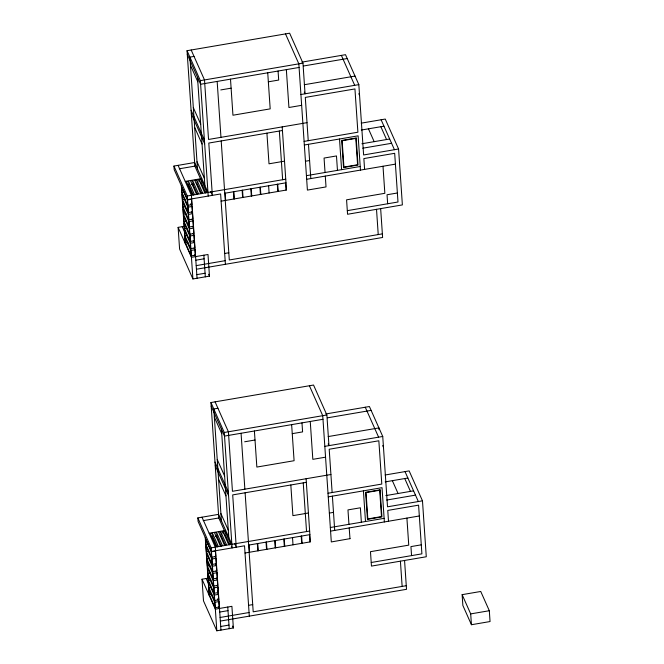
<?xml version="1.0" encoding="UTF-8"?>
<svg xmlns="http://www.w3.org/2000/svg" width="664" height="664" viewBox="0 0 664 664"><rect width="100%" height="100%" fill="white"/><g stroke="black" fill="none" stroke-linecap="round" stroke-linejoin="round"><path stroke-width="1" d="M200.76 179.338L194.884 166.133L187.04 50.705L289.637 33.2L302.967 63.138L305.05 93.798L304.295 92.088M194.029 56.415L189.896 57.121L197.49 168.938M301.854 62.134L345.504 54.689L358.834 84.627L363.615 154.961L398.574 149.002L402.376 204.91L347.554 214.264L346.575 199.831L384.846 193.307L383.003 166.249M187.04 50.705L200.37 80.643L302.967 63.138M303.572 65.985L347.222 58.532M299.074 67.454L200.611 84.253L187.281 54.315M220.772 89.93L231.113 88.171M268.347 81.813L278.689 80.053L278.075 71.031M304.286 84.726L355.024 76.07M300.916 94.504L358.834 84.627M301.655 105.327L288.923 107.502L286.35 69.62M307.017 122.657L208.546 139.457L204.504 79.937L191.174 49.999M282.432 130.501L208.795 143.059L212.347 195.365L210.679 191.622M361.224 123.155L385.244 119.063L398.574 149.002M361.307 130.044L383.966 126.185M304.104 141.399L357.888 132.219L354.941 88.934L305.299 97.409L308.237 140.693M225.403 264.297L220.622 193.954L187.522 199.598L174.192 169.66L173.951 166.058L194.635 162.522L207.965 192.46M304.344 145.001L358.128 135.829L360.461 170.1M179.305 168.789L194.884 166.133M361.913 143.748L389.677 139.008M284.516 161.161L269.003 163.809L266.92 133.149M362.743 148.205L391.577 143.291M185.231 181.388L201.773 178.566M305.448 161.236L309.59 160.53M188.568 181.397L186.501 181.745L192.211 194.577L194.278 194.22L188.568 181.397L188.817 184.999L193.299 195.083M192.709 180.683L190.634 181.04L196.353 193.871L198.42 193.514L192.709 180.683L192.95 184.293L197.44 194.378M196.843 179.977L194.776 180.334L200.487 193.166L202.553 192.809L196.843 179.977L197.092 183.588L201.574 193.672M198.91 179.629L200.984 179.272L206.695 192.103L204.628 192.46L198.91 179.629L199.034 181.43M187.439 185.231L188.817 184.999M191.572 184.526L192.95 184.293M187.348 199.964L191.489 199.258L191.855 204.67L187.713 205.375L187.348 199.964L181.637 187.14L182.002 192.543L184.484 192.12M173.951 166.058L187.281 195.996L285.736 179.197M306.428 175.669L360.212 166.49M190.751 203.723L191.979 206.479L192.344 211.891L188.202 212.596L187.837 207.185L182.127 194.353L182.492 199.764L184.974 199.341M224.756 193.249L285.985 182.799M306.677 179.272L395.42 164.132M191.647 211.857L192.469 213.692L192.834 219.103L188.692 219.809L188.327 214.397L182.617 201.565L182.982 206.977L185.463 206.554M221.112 201.167L286.474 190.02L282.192 126.89M187.837 207.185L191.979 206.479M192.137 219.07L192.958 220.904L193.324 226.316L189.19 227.022L188.817 221.61L183.106 208.778L183.471 214.19L185.953 213.767M188.327 214.397L192.469 213.692M192.626 226.283L193.448 228.117L193.813 233.529L189.68 234.234L189.306 228.823L183.596 215.991L183.961 221.403L186.443 220.979M188.817 221.61L192.958 220.904M178.118 227.378L191.448 257.317L207.998 254.495L209.467 276.133L192.917 278.955L179.587 249.017L178.118 227.378L184.16 226.341M193.116 233.504L193.938 235.33L194.303 240.742L190.17 241.447L189.796 236.035L184.086 223.212L184.451 228.615L186.933 228.192M397.379 192.992L387.037 194.751L387.651 203.773M189.306 228.823L193.448 228.117M193.614 240.717L194.427 242.551L194.793 247.954L190.659 248.66L190.286 243.256L184.575 230.425L184.941 235.836L187.422 235.413M189.796 236.035L193.938 235.33M347.313 210.654L397.993 202.005L394.682 153.309L363.864 158.572L364.594 169.395M194.104 247.929L194.917 249.764L195.282 255.175L191.149 255.881L190.775 250.469L185.065 237.637L185.43 243.049L187.92 242.626M190.286 243.256L194.427 242.551M190.775 250.469L194.917 249.764M224.664 253.474L228.806 252.768M195.83 260.213L204.105 258.802M196.195 265.625L225.154 260.686M382.364 233.869L229.296 259.981L221.203 140.942M196.444 269.235L382.613 237.471L380.655 208.612M196.81 274.647L205.085 273.236M224.664 531.183L218.788 517.978L210.945 402.55L313.541 385.045L326.871 414.983L328.954 445.644L328.199 443.934M217.933 408.26L213.8 408.966L221.394 520.784M325.758 413.971L369.408 406.526L382.738 436.464L387.519 506.806L422.478 500.839L426.28 556.756L371.458 566.101L370.479 551.676L408.75 545.144L406.907 518.094M210.945 402.55L224.274 432.488L326.871 414.983M327.476 417.822L371.126 410.377M322.986 419.291L224.515 436.09L211.185 406.152M244.676 441.776L255.017 440.008M292.251 433.658L302.593 431.899L301.979 422.877M328.19 436.572L378.928 427.915L379.053 429.716M324.82 446.349L382.738 436.464M325.559 457.172L312.827 459.339L310.254 421.466M330.921 474.503L232.45 491.294L228.408 431.783L215.078 401.844M306.336 482.338L232.699 494.904L236.251 547.211L234.583 543.467M385.128 475.001L409.148 470.901L422.478 500.839M385.211 481.89L407.87 478.022M328.008 493.244L381.792 484.064L378.845 440.78L329.203 449.246L332.141 492.539M249.307 616.134L244.526 545.8L211.426 551.444L198.096 521.506L197.855 517.895L218.539 514.368L231.869 544.306M328.248 496.846L382.032 487.675L384.365 521.937M203.209 520.634L218.788 517.978M385.817 495.593L413.581 490.854M308.42 513.006L292.907 515.646L290.824 484.986M386.656 500.05L415.481 495.128M209.135 533.234L225.677 530.403M329.352 513.081L333.494 512.376M212.472 533.234L210.405 533.59L216.115 546.422L218.182 546.065L212.472 533.234L212.721 536.844L217.211 546.92M216.613 532.528L214.538 532.885L220.257 545.717L222.324 545.36L216.613 532.528L216.854 536.139L221.344 546.215M220.747 531.822L218.68 532.179L224.391 545.011L226.457 544.654L220.747 531.822L220.996 535.433L225.478 545.509M222.813 531.474L224.888 531.117L230.599 543.949L228.532 544.297L222.813 531.474L222.938 533.275M211.343 537.076L212.721 536.844M215.476 536.371L216.854 536.139M211.252 551.809L215.393 551.103L215.758 556.515L211.617 557.221L211.252 551.809L205.541 538.977L205.906 544.389L208.388 543.965M197.855 517.895L211.185 547.833L309.64 531.042M330.332 527.506L384.116 518.335M215.061 556.482L215.883 558.316L216.248 563.728L212.107 564.433L211.741 559.022L206.031 546.19L206.396 551.601L208.878 551.178M248.66 545.094L309.889 534.644L306.096 478.736M330.581 531.117L419.324 515.978M215.551 563.703L216.373 565.529L216.738 570.94L212.596 571.646L212.231 566.243L206.521 553.411L206.886 558.822L209.367 558.399M245.016 553.012L310.378 541.857L309.897 534.644M211.741 559.022L215.883 558.316M350.028 538.653L331.311 541.94L322.737 415.689L309.407 385.751M216.041 570.915L216.862 572.75L217.228 578.161L213.094 578.867L212.721 573.455L207.01 560.624L207.375 566.035L209.857 565.612M212.231 566.243L216.373 565.529M216.53 578.128L217.352 579.962L217.717 585.374L213.584 586.08L213.21 580.668L207.5 567.836L207.865 573.248L210.347 572.824M212.721 573.455L216.862 572.75M202.022 579.216L215.352 609.154L231.902 606.332L233.371 627.978L216.821 630.8L203.491 600.862L202.022 579.216L208.064 578.186M217.02 585.341L217.842 587.175L218.207 592.587L214.074 593.292L213.7 587.881L207.99 575.049L208.355 580.461L210.837 580.037M421.283 544.837L410.941 546.596L411.555 555.619M213.21 580.668L217.352 579.962M217.518 592.554L218.332 594.388L218.697 599.799L214.563 600.505L214.19 595.093L208.479 582.262L208.845 587.673L211.326 587.25M213.7 587.881L217.842 587.175M371.217 562.499L421.897 553.851L418.586 505.155L387.768 510.417L388.498 521.232M217.593 598.853L218.821 601.601L219.186 607.012L215.053 607.718L214.679 602.306L208.969 589.483L209.334 594.886L211.824 594.463M214.19 595.093L218.332 594.388M214.679 602.306L218.821 601.601M248.568 605.311L252.71 604.605M219.734 612.059L228.009 610.648M220.099 617.47L249.058 612.532M406.268 585.706L253.2 611.826L245.107 492.788M220.348 621.072L406.517 589.317L404.559 560.457M220.714 626.484L228.989 625.073M462.127 594.654L480.744 591.475L489.318 610.722L490.049 621.545L471.432 624.724L462.866 605.477L462.127 594.654L470.701 613.901L471.432 624.724M470.701 613.901L489.318 610.722M349.986 538.736L349.198 527.938M381.111 119.769L394.441 149.707M380.862 126.708L386.572 139.54M358.809 93.732L359.573 95.442M341.371 55.394L354.7 85.332M368.454 128.824L374.164 141.656M285.503 33.905L298.833 63.844L307.407 190.095L326.024 186.916L325.294 176.093M405.015 471.606L418.345 501.544M404.766 478.553L410.476 491.385M382.713 445.577L383.477 447.287M365.275 407.231L378.604 437.169M392.358 480.67L398.068 493.501M190.443 65.238L197.822 81.805M193.324 107.618L200.702 124.193M191.083 110.224L204.412 140.162M191.332 113.826L204.653 143.764M194.677 127.455L202.055 144.03M197 161.725L204.379 178.301M205.715 192.967L201.225 182.882L200.984 179.272M178.085 165.353L191.415 195.291L197.05 278.249M182.002 192.543L187.713 205.375M182.492 199.764L188.202 212.596M182.982 206.977L188.692 219.809M183.471 214.19L189.19 227.022M208.629 274.265L209.467 276.133M183.961 221.403L189.68 234.234M184.451 228.615L190.17 241.447M182.251 226.673L184.775 232.334M194.76 254.752L195.581 256.611M184.941 235.836L190.659 248.66M185.43 243.049L191.149 255.881M214.347 417.075L221.726 433.65M217.228 459.463L224.606 476.038M214.987 462.061L228.316 491.999M215.236 465.671L228.565 495.61M218.581 479.3L225.959 495.875M220.904 513.571L228.283 530.146M231.288 546.057L232.118 547.916L224.274 432.488M229.619 544.804L225.129 534.727L224.888 531.117M201.989 517.19L215.319 547.128L220.954 630.094M205.906 544.389L211.617 557.221M206.396 551.601L212.107 564.433M206.886 558.822L212.596 571.646M207.375 566.035L213.094 578.867M217.394 590.752L218.207 592.587M232.533 626.102L233.371 627.978M207.865 573.248L213.584 586.08M208.355 580.461L214.074 593.292M206.155 578.51L208.679 584.171M218.663 606.597L219.485 608.448M208.845 587.673L214.563 600.505M209.334 594.886L215.053 607.718M376.513 209.318L378.231 234.575M400.417 561.163L402.135 586.412M339.512 139.008L341.595 169.669M363.416 490.845L365.499 521.506M337.461 170.374L336.482 155.94L324.065 158.065L325.045 172.491M361.365 522.211L360.386 507.786L347.969 509.902L348.949 524.336M308.486 144.295L310.81 178.566M332.39 496.141L334.714 530.411M285.578 182.874L286.068 190.087M309.482 534.719L309.972 541.932M279.337 131.024L282.64 179.728M303.24 482.869L306.544 531.565M277.718 184.21L278.208 191.431M301.622 536.055L302.112 543.268M277.303 184.285L277.793 191.498M301.207 536.13L301.697 543.343M267.733 72.799L270.19 108.871L232.948 115.221L230.499 79.149M291.637 424.645L294.094 460.716L256.852 467.066L254.403 430.994M268.613 185.762L269.103 192.983M292.517 537.608L293.007 544.82M260.338 187.182L260.827 194.394M284.242 539.019L284.731 546.231M259.923 187.248L260.412 194.461M283.827 539.093L284.317 546.306M251.241 188.734L251.731 195.946M275.145 540.571L275.635 547.792M250.826 188.8L251.316 196.013M274.73 540.645L275.22 547.858M242.551 190.211L243.041 197.424M266.455 542.056L266.945 549.269M242.136 190.286L242.626 197.498M266.04 542.123L266.53 549.344M233.861 191.697L234.351 198.91M257.765 543.534L258.254 550.755M233.446 191.763L233.936 198.984M257.35 543.609L257.839 550.821M225.171 193.174L225.66 200.395M249.075 545.019L249.564 552.232M217.161 81.423L220.963 137.34M241.065 433.268L244.867 489.177M200.37 80.643L208.214 196.071M197.515 77.298L204.869 185.513M221.427 429.143L228.773 537.359M203.856 255.2L205.325 276.838M227.76 607.037L229.229 628.683M187.281 195.996L192.917 278.955M211.185 547.833L216.821 630.8M181.338 185.704L185.256 243.414M205.242 537.541L209.16 595.259M356.186 137.987L341.703 140.453L343.545 167.511L358.021 165.037L356.186 137.987M355.796 138.419L342.143 140.743L343.927 167.079L357.581 164.747L355.796 138.419M380.09 489.824L365.607 492.298L367.449 519.356L381.924 516.882L380.09 489.824M379.7 490.256L366.047 492.588L367.839 518.924L381.485 516.592L379.7 490.256"/></g></svg>
